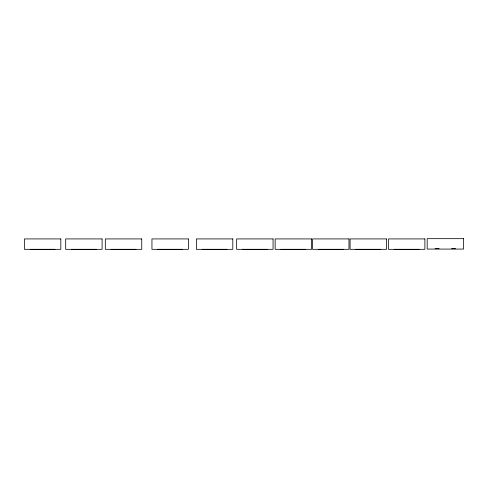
<?xml version="1.0" encoding="UTF-8"?>
<svg xmlns="http://www.w3.org/2000/svg" width="488" height="488" viewBox="0 0 488 488"><rect width="100%" height="100%" fill="white"/><g stroke="black" fill="none" stroke-linecap="round" stroke-linejoin="round"><path stroke-width="0.73" d="M435.107 248.703L439.102 248.666M455.603 248.666L451.595 248.666M419.088 249.331L394.194 249.331M380.707 249.331L355.813 249.331M343.162 249.331L318.274 249.331M305.762 249.331L280.875 249.331M267.253 249.331L242.365 249.331M226.999 249.331L202.111 249.331M182.567 249.331L157.673 249.331M135.939 249.331L111.044 249.331M96.295 249.331L71.4 249.331M55.01 249.331L30.122 249.331M463.6 238.669L427.183 238.669L427.183 249.075L463.6 249.075L463.6 238.669M60.817 238.925L24.4 238.925L24.4 249.331L60.817 249.331L60.817 238.925M102.096 238.925L65.679 238.925L65.679 249.331L102.096 249.331L102.096 238.925M141.74 238.925L105.323 238.925L105.323 249.331L141.74 249.331L141.74 238.925M188.374 238.925L151.951 238.925L151.951 249.331L188.374 249.331L188.374 238.925M232.806 238.925L196.389 238.925L196.389 249.331L232.806 249.331L232.806 238.925M273.06 238.925L236.643 238.925L236.643 249.331L273.06 249.331L273.06 238.925M311.57 238.925L275.153 238.925L275.153 249.331L311.57 249.331L311.57 238.925M348.969 238.925L312.552 238.925L312.552 249.331L348.969 249.331L348.969 238.925M386.514 238.925L350.091 238.925L350.091 249.331L386.514 249.331L386.514 238.925M424.889 238.925L388.472 238.925L388.472 249.331L424.889 249.331L424.889 238.925"/></g></svg>
